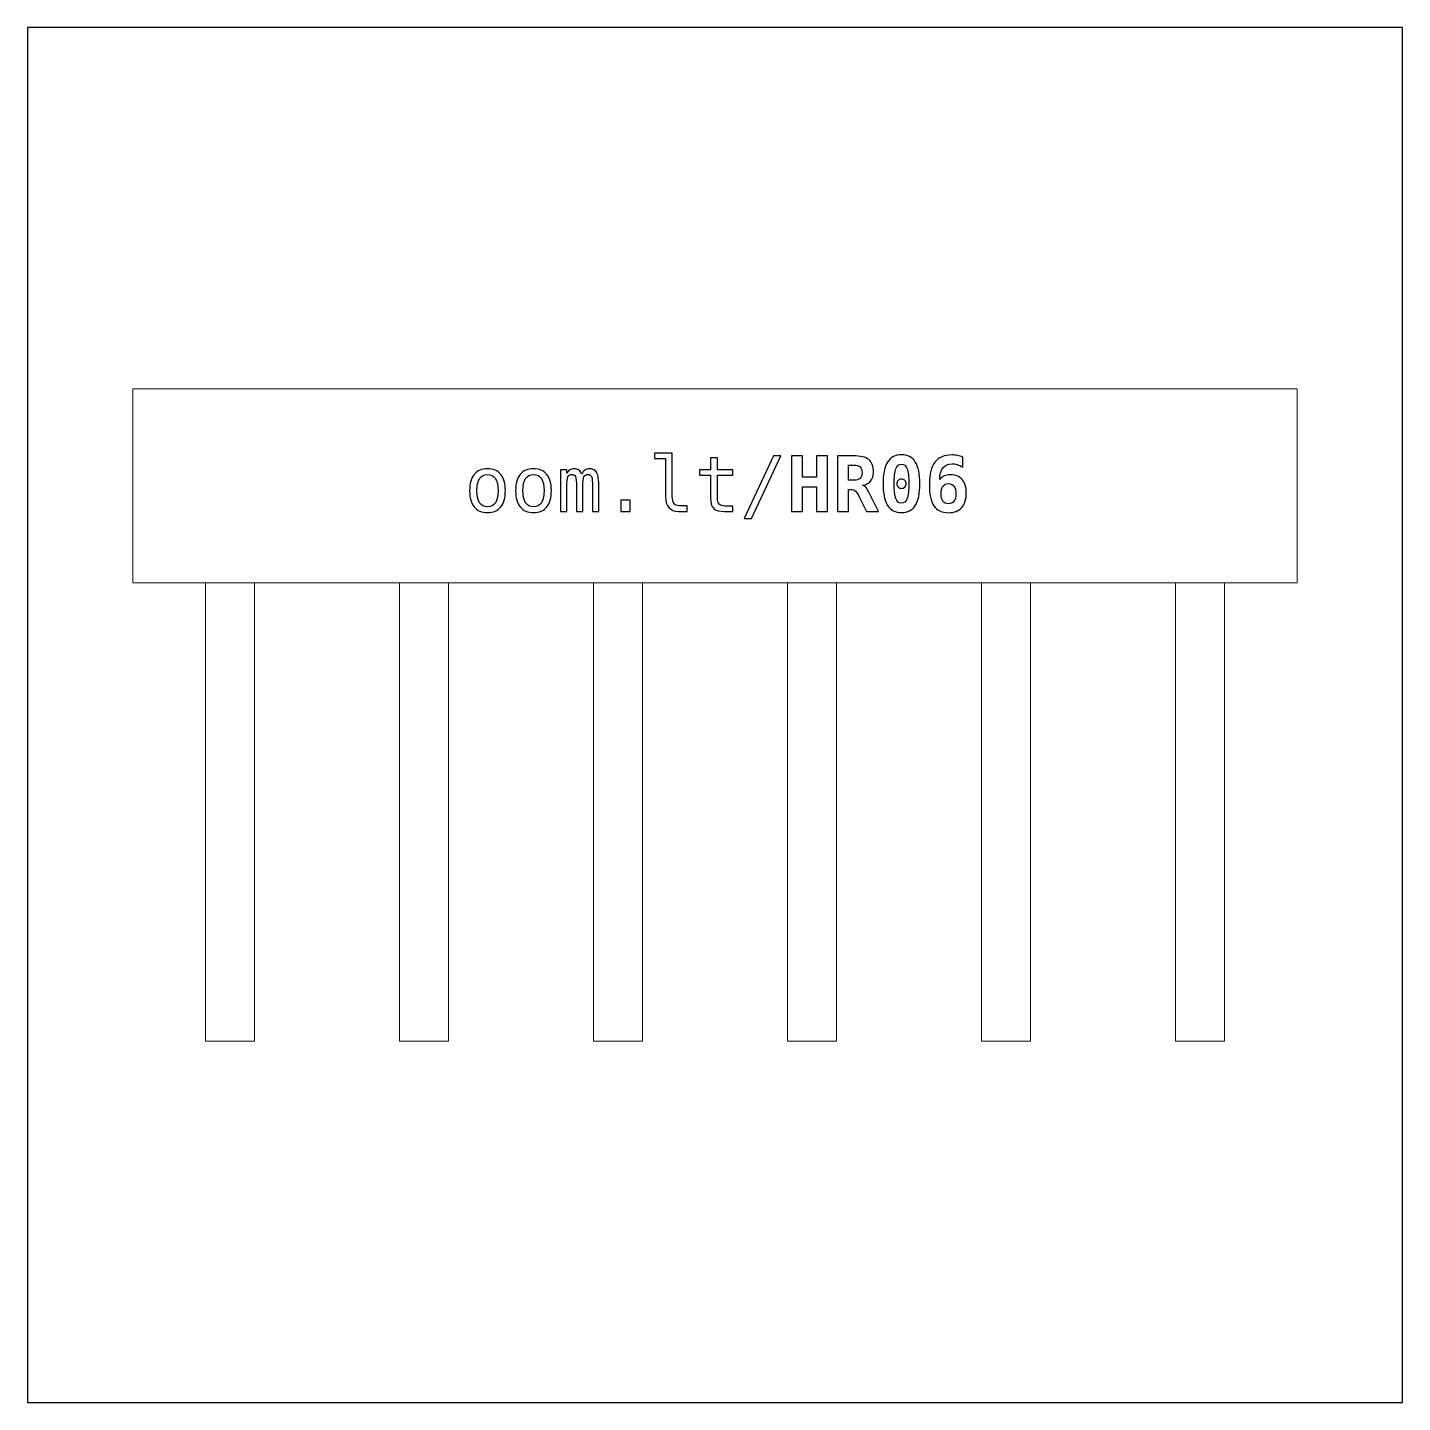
# Model space of a CAD drawing. Header units: centimetres. Extents: x -11.4 to -9.6, y -15.75 to -13.95.
import ezdxf

# ---------------------------------------------------------------- set-up
doc = ezdxf.new("R2010")
doc.units = ezdxf.units.CM
doc.header["$MEASUREMENT"] = 0
doc.layers.add('Layer 1', color=7, linetype='Continuous')

msp = doc.modelspace()

# ---------------------------------------------------------------- linework, layer by layer
at = {"layer": 'Layer 1', "color": 7}
msp.add_lwpolyline([(-11.4, -15.75), (-9.6, -15.75), (-9.6, -13.95), (-11.4, -13.95), (-11.4, -15.75)], close=True, dxfattribs=at)
at = {"layer": 'Layer 1', "color": 7, "lineweight": 20}
for points in [[(-11.262, -14.677), (-9.738, -14.677), (-9.738, -14.423), (-11.262, -14.423), (-11.262, -14.677)], [(-11.167, -15.277), (-11.103, -15.277), (-11.103, -14.677), (-11.167, -14.677), (-11.167, -15.277)], [(-10.913, -15.277), (-10.849, -15.277), (-10.849, -14.677), (-10.913, -14.677), (-10.913, -15.277)], [(-10.659, -15.277), (-10.595, -15.277), (-10.595, -14.677), (-10.659, -14.677), (-10.659, -15.277)], [(-10.405, -15.277), (-10.341, -15.277), (-10.341, -14.677), (-10.405, -14.677), (-10.405, -15.277)], [(-10.151, -15.277), (-10.087, -15.277), (-10.087, -14.677), (-10.151, -14.677), (-10.151, -15.277)], [(-9.897, -15.277), (-9.833, -15.277), (-9.833, -14.677), (-9.897, -14.677), (-9.897, -15.277)]]:
    msp.add_lwpolyline(points, close=True, dxfattribs=at)
at = {"layer": 'Layer 1', "color": 250}
for points, knots in [([(-10.55587, -14.5638), (-10.55587, -14.56784), (-10.55513, -14.57087), (-10.55365, -14.57292), (-10.55365, -14.57292), (-10.55217, -14.57497), (-10.54998, -14.576), (-10.54708, -14.576), (-10.54708, -14.576), (-10.54708, -14.576), (-10.53658, -14.576), (-10.53658, -14.576), (-10.53658, -14.576), (-10.53658, -14.576), (-10.53658, -14.58362), (-10.53658, -14.58362), (-10.53658, -14.58362), (-10.53658, -14.58362), (-10.54795, -14.58362), (-10.54795, -14.58362), (-10.54795, -14.58362), (-10.55333, -14.58362), (-10.55748, -14.58189), (-10.56043, -14.57844), (-10.56043, -14.57844), (-10.56338, -14.57499), (-10.56485, -14.5701), (-10.56485, -14.5638), (-10.56485, -14.5638), (-10.56485, -14.5638), (-10.56485, -14.51413), (-10.56485, -14.51413), (-10.56485, -14.51413), (-10.56485, -14.51413), (-10.57925, -14.51413), (-10.57925, -14.51413), (-10.57925, -14.51413), (-10.57925, -14.51413), (-10.57925, -14.5071), (-10.57925, -14.5071), (-10.57925, -14.5071), (-10.57925, -14.5071), (-10.55587, -14.5071), (-10.55587, -14.5071), (-10.55587, -14.5071), (-10.55587, -14.5071), (-10.55587, -14.5638), (-10.55587, -14.5638)], [0, 0, 0, 0, 0.0833333, 0.0833333, 0.0833333, 0.0833333, 0.1666667, 0.1666667, 0.1666667, 0.1666667, 0.25, 0.25, 0.25, 0.25, 0.3333333, 0.3333333, 0.3333333, 0.3333333, 0.4166667, 0.4166667, 0.4166667, 0.4166667, 0.5, 0.5, 0.5, 0.5, 0.5833333, 0.5833333, 0.5833333, 0.5833333, 0.6666667, 0.6666667, 0.6666667, 0.6666667, 0.75, 0.75, 0.75, 0.75, 0.8333333, 0.8333333, 0.8333333, 0.8333333, 0.9166667, 0.9166667, 0.9166667, 0.9166667, 1, 1, 1, 1]), ([(-10.49687, -14.5134), (-10.49687, -14.5134), (-10.49687, -14.52893), (-10.49687, -14.52893), (-10.49687, -14.52893), (-10.49687, -14.52893), (-10.47645, -14.52893), (-10.47645, -14.52893), (-10.47645, -14.52893), (-10.47645, -14.52893), (-10.47645, -14.53592), (-10.47645, -14.53592), (-10.47645, -14.53592), (-10.47645, -14.53592), (-10.49687, -14.53592), (-10.49687, -14.53592), (-10.49687, -14.53592), (-10.49687, -14.53592), (-10.49687, -14.5656), (-10.49687, -14.5656), (-10.49687, -14.5656), (-10.49687, -14.56964), (-10.49611, -14.57245), (-10.49457, -14.57404), (-10.49457, -14.57404), (-10.49304, -14.57564), (-10.49037, -14.57644), (-10.48657, -14.57644), (-10.48657, -14.57644), (-10.48657, -14.57644), (-10.47645, -14.57644), (-10.47645, -14.57644), (-10.47645, -14.57644), (-10.47645, -14.57644), (-10.47645, -14.58362), (-10.47645, -14.58362), (-10.47645, -14.58362), (-10.47645, -14.58362), (-10.48744, -14.58362), (-10.48744, -14.58362), (-10.48744, -14.58362), (-10.49419, -14.58362), (-10.49894, -14.58227), (-10.50171, -14.57957), (-10.50171, -14.57957), (-10.50447, -14.57687), (-10.50586, -14.5722), (-10.50586, -14.5656), (-10.50586, -14.5656), (-10.50586, -14.5656), (-10.50586, -14.53592), (-10.50586, -14.53592), (-10.50586, -14.53592), (-10.50586, -14.53592), (-10.52046, -14.53592), (-10.52046, -14.53592), (-10.52046, -14.53592), (-10.52046, -14.53592), (-10.52046, -14.52893), (-10.52046, -14.52893), (-10.52046, -14.52893), (-10.52046, -14.52893), (-10.50586, -14.52893), (-10.50586, -14.52893), (-10.50586, -14.52893), (-10.50586, -14.52893), (-10.50586, -14.5134), (-10.50586, -14.5134), (-10.50586, -14.5134), (-10.50586, -14.5134), (-10.49687, -14.5134), (-10.49687, -14.5134)], [0, 0, 0, 0, 0.0555556, 0.0555556, 0.0555556, 0.0555556, 0.1111111, 0.1111111, 0.1111111, 0.1111111, 0.1666667, 0.1666667, 0.1666667, 0.1666667, 0.2222222, 0.2222222, 0.2222222, 0.2222222, 0.2777778, 0.2777778, 0.2777778, 0.2777778, 0.3333333, 0.3333333, 0.3333333, 0.3333333, 0.3888889, 0.3888889, 0.3888889, 0.3888889, 0.4444444, 0.4444444, 0.4444444, 0.4444444, 0.5, 0.5, 0.5, 0.5, 0.5555556, 0.5555556, 0.5555556, 0.5555556, 0.6111111, 0.6111111, 0.6111111, 0.6111111, 0.6666667, 0.6666667, 0.6666667, 0.6666667, 0.7222222, 0.7222222, 0.7222222, 0.7222222, 0.7777778, 0.7777778, 0.7777778, 0.7777778, 0.8333333, 0.8333333, 0.8333333, 0.8333333, 0.8888889, 0.8888889, 0.8888889, 0.8888889, 0.9444444, 0.9444444, 0.9444444, 0.9444444, 1, 1, 1, 1]), ([(-10.42323, -14.51071), (-10.42323, -14.51071), (-10.41394, -14.51071), (-10.41394, -14.51071), (-10.41394, -14.51071), (-10.41394, -14.51071), (-10.45233, -14.5929), (-10.45233, -14.5929), (-10.45233, -14.5929), (-10.45233, -14.5929), (-10.46167, -14.5929), (-10.46167, -14.5929), (-10.46167, -14.5929), (-10.46167, -14.5929), (-10.42323, -14.51071), (-10.42323, -14.51071)], [0, 0, 0, 0, 0.25, 0.25, 0.25, 0.25, 0.5, 0.5, 0.5, 0.5, 0.75, 0.75, 0.75, 0.75, 1, 1, 1, 1]), ([(-10.39976, -14.51071), (-10.39976, -14.51071), (-10.38535, -14.51071), (-10.38535, -14.51071), (-10.38535, -14.51071), (-10.38535, -14.51071), (-10.38535, -14.5385), (-10.38535, -14.5385), (-10.38535, -14.5385), (-10.38535, -14.5385), (-10.36732, -14.5385), (-10.36732, -14.5385), (-10.36732, -14.5385), (-10.36732, -14.5385), (-10.36732, -14.51071), (-10.36732, -14.51071), (-10.36732, -14.51071), (-10.36732, -14.51071), (-10.35292, -14.51071), (-10.35292, -14.51071), (-10.35292, -14.51071), (-10.35292, -14.51071), (-10.35292, -14.58362), (-10.35292, -14.58362), (-10.35292, -14.58362), (-10.35292, -14.58362), (-10.36732, -14.58362), (-10.36732, -14.58362), (-10.36732, -14.58362), (-10.36732, -14.58362), (-10.36732, -14.5512), (-10.36732, -14.5512), (-10.36732, -14.5512), (-10.36732, -14.5512), (-10.38535, -14.5512), (-10.38535, -14.5512), (-10.38535, -14.5512), (-10.38535, -14.5512), (-10.38535, -14.58362), (-10.38535, -14.58362), (-10.38535, -14.58362), (-10.38535, -14.58362), (-10.39976, -14.58362), (-10.39976, -14.58362), (-10.39976, -14.58362), (-10.39976, -14.58362), (-10.39976, -14.51071), (-10.39976, -14.51071)], [0, 0, 0, 0, 0.0833333, 0.0833333, 0.0833333, 0.0833333, 0.1666667, 0.1666667, 0.1666667, 0.1666667, 0.25, 0.25, 0.25, 0.25, 0.3333333, 0.3333333, 0.3333333, 0.3333333, 0.4166667, 0.4166667, 0.4166667, 0.4166667, 0.5, 0.5, 0.5, 0.5, 0.5833333, 0.5833333, 0.5833333, 0.5833333, 0.6666667, 0.6666667, 0.6666667, 0.6666667, 0.75, 0.75, 0.75, 0.75, 0.8333333, 0.8333333, 0.8333333, 0.8333333, 0.9166667, 0.9166667, 0.9166667, 0.9166667, 1, 1, 1, 1]), ([(-10.30683, -14.5492), (-10.30539, -14.54948), (-10.30414, -14.55017), (-10.30309, -14.55123), (-10.30309, -14.55123), (-10.30203, -14.55228), (-10.30074, -14.55435), (-10.29921, -14.5574), (-10.29921, -14.5574), (-10.29921, -14.5574), (-10.28601, -14.58362), (-10.28601, -14.58362), (-10.28601, -14.58362), (-10.28601, -14.58362), (-10.30184, -14.58362), (-10.30184, -14.58362), (-10.30184, -14.58362), (-10.30184, -14.58362), (-10.31063, -14.56522), (-10.31063, -14.56522), (-10.31063, -14.56522), (-10.31089, -14.5647), (-10.31124, -14.56398), (-10.31166, -14.56307), (-10.31166, -14.56307), (-10.31423, -14.55757), (-10.31726, -14.55482), (-10.32074, -14.55482), (-10.32074, -14.55482), (-10.32074, -14.55482), (-10.32533, -14.55482), (-10.32533, -14.55482), (-10.32533, -14.55482), (-10.32533, -14.55482), (-10.32533, -14.58362), (-10.32533, -14.58362), (-10.32533, -14.58362), (-10.32533, -14.58362), (-10.33973, -14.58362), (-10.33973, -14.58362), (-10.33973, -14.58362), (-10.33973, -14.58362), (-10.33973, -14.51071), (-10.33973, -14.51071), (-10.33973, -14.51071), (-10.33973, -14.51071), (-10.31893, -14.51071), (-10.31893, -14.51071), (-10.31893, -14.51071), (-10.30956, -14.51071), (-10.30283, -14.51238), (-10.29874, -14.5157), (-10.29874, -14.5157), (-10.29466, -14.51901), (-10.29261, -14.52441), (-10.29261, -14.53191), (-10.29261, -14.53191), (-10.29261, -14.53692), (-10.29382, -14.54092), (-10.29628, -14.54388), (-10.29628, -14.54388), (-10.29871, -14.54683), (-10.30223, -14.54862), (-10.30683, -14.5492)], [0, 0, 0, 0, 0.0625, 0.0625, 0.0625, 0.0625, 0.125, 0.125, 0.125, 0.125, 0.1875, 0.1875, 0.1875, 0.1875, 0.25, 0.25, 0.25, 0.25, 0.3125, 0.3125, 0.3125, 0.3125, 0.375, 0.375, 0.375, 0.375, 0.4375, 0.4375, 0.4375, 0.4375, 0.5, 0.5, 0.5, 0.5, 0.5625, 0.5625, 0.5625, 0.5625, 0.625, 0.625, 0.625, 0.625, 0.6875, 0.6875, 0.6875, 0.6875, 0.75, 0.75, 0.75, 0.75, 0.8125, 0.8125, 0.8125, 0.8125, 0.875, 0.875, 0.875, 0.875, 0.9375, 0.9375, 0.9375, 0.9375, 1, 1, 1, 1]), ([(-10.32533, -14.52283), (-10.32533, -14.52283), (-10.32533, -14.5427), (-10.32533, -14.5427), (-10.32533, -14.5427), (-10.32533, -14.5427), (-10.31854, -14.5427), (-10.31854, -14.5427), (-10.31854, -14.5427), (-10.31461, -14.5427), (-10.31178, -14.54193), (-10.31008, -14.54038), (-10.31008, -14.54038), (-10.30836, -14.53883), (-10.30751, -14.53628), (-10.30751, -14.53275), (-10.30751, -14.53275), (-10.30751, -14.5292), (-10.30836, -14.52665), (-10.31004, -14.52513), (-10.31004, -14.52513), (-10.31174, -14.5236), (-10.31458, -14.52283), (-10.31854, -14.52283), (-10.31854, -14.52283), (-10.31854, -14.52283), (-10.32533, -14.52283), (-10.32533, -14.52283)], [0, 0, 0, 0, 0.1428571, 0.1428571, 0.1428571, 0.1428571, 0.2857143, 0.2857143, 0.2857143, 0.2857143, 0.4285714, 0.4285714, 0.4285714, 0.4285714, 0.5714286, 0.5714286, 0.5714286, 0.5714286, 0.7142857, 0.7142857, 0.7142857, 0.7142857, 0.8571429, 0.8571429, 0.8571429, 0.8571429, 1, 1, 1, 1]), ([(-10.28002, -14.54723), (-10.28002, -14.53462), (-10.27802, -14.52515), (-10.27402, -14.51885), (-10.27402, -14.51885), (-10.27, -14.51255), (-10.26398, -14.5094), (-10.25593, -14.5094), (-10.25593, -14.5094), (-10.24787, -14.5094), (-10.24183, -14.51253), (-10.23782, -14.51881), (-10.23782, -14.51881), (-10.23381, -14.5251), (-10.23181, -14.53458), (-10.23181, -14.54723), (-10.23181, -14.54723), (-10.23181, -14.55987), (-10.23381, -14.56934), (-10.23782, -14.57562), (-10.23782, -14.57562), (-10.24183, -14.5819), (-10.24787, -14.58504), (-10.25593, -14.58504), (-10.25593, -14.58504), (-10.26398, -14.58504), (-10.27, -14.58189), (-10.27402, -14.57559), (-10.27402, -14.57559), (-10.27802, -14.56929), (-10.28002, -14.55983), (-10.28002, -14.54723)], [0, 0, 0, 0, 0.125, 0.125, 0.125, 0.125, 0.25, 0.25, 0.25, 0.25, 0.375, 0.375, 0.375, 0.375, 0.5, 0.5, 0.5, 0.5, 0.625, 0.625, 0.625, 0.625, 0.75, 0.75, 0.75, 0.75, 0.875, 0.875, 0.875, 0.875, 1, 1, 1, 1]), ([(-10.25593, -14.5216), (-10.25927, -14.5216), (-10.26168, -14.52363), (-10.26322, -14.5277), (-10.26322, -14.5277), (-10.26475, -14.53178), (-10.26552, -14.53828), (-10.26552, -14.54723), (-10.26552, -14.54723), (-10.26552, -14.55617), (-10.26475, -14.56265), (-10.26322, -14.56673), (-10.26322, -14.56673), (-10.26168, -14.5708), (-10.25927, -14.57284), (-10.25593, -14.57284), (-10.25593, -14.57284), (-10.25258, -14.57284), (-10.25015, -14.5708), (-10.24862, -14.56673), (-10.24862, -14.56673), (-10.24708, -14.56265), (-10.24632, -14.55617), (-10.24632, -14.54723), (-10.24632, -14.54723), (-10.24632, -14.53828), (-10.24708, -14.53178), (-10.24862, -14.5277), (-10.24862, -14.5277), (-10.25015, -14.52363), (-10.25258, -14.5216), (-10.25593, -14.5216)], [0, 0, 0, 0, 0.125, 0.125, 0.125, 0.125, 0.25, 0.25, 0.25, 0.25, 0.375, 0.375, 0.375, 0.375, 0.5, 0.5, 0.5, 0.5, 0.625, 0.625, 0.625, 0.625, 0.75, 0.75, 0.75, 0.75, 0.875, 0.875, 0.875, 0.875, 1, 1, 1, 1]), ([(-10.17552, -14.51243), (-10.17552, -14.51243), (-10.17552, -14.52551), (-10.17552, -14.52551), (-10.17552, -14.52551), (-10.17809, -14.52405), (-10.18056, -14.52295), (-10.18292, -14.52221), (-10.18292, -14.52221), (-10.18527, -14.52148), (-10.18754, -14.52111), (-10.18972, -14.52111), (-10.18972, -14.52111), (-10.19492, -14.52111), (-10.19889, -14.52286), (-10.20161, -14.52636), (-10.20161, -14.52636), (-10.20432, -14.52986), (-10.20574, -14.53503), (-10.20587, -14.54187), (-10.20587, -14.54187), (-10.20434, -14.53975), (-10.20239, -14.53817), (-10.20002, -14.5371), (-10.20002, -14.5371), (-10.19764, -14.53605), (-10.19484, -14.53552), (-10.19162, -14.53552), (-10.19162, -14.53552), (-10.18504, -14.53552), (-10.17997, -14.5376), (-10.17639, -14.54175), (-10.17639, -14.54175), (-10.1728, -14.5459), (-10.17102, -14.55178), (-10.17102, -14.5594), (-10.17102, -14.5594), (-10.17102, -14.56757), (-10.17304, -14.5739), (-10.17706, -14.5784), (-10.17706, -14.5784), (-10.18107, -14.58289), (-10.18672, -14.58514), (-10.19402, -14.58514), (-10.19402, -14.58514), (-10.20291, -14.58514), (-10.20936, -14.58215), (-10.21338, -14.5762), (-10.21338, -14.5762), (-10.21739, -14.57024), (-10.21941, -14.56062), (-10.21941, -14.54733), (-10.21941, -14.54733), (-10.21941, -14.53472), (-10.21696, -14.52525), (-10.21204, -14.51895), (-10.21204, -14.51895), (-10.20712, -14.51265), (-10.19976, -14.5095), (-10.18992, -14.5095), (-10.18992, -14.5095), (-10.18764, -14.5095), (-10.18529, -14.50975), (-10.18287, -14.51023), (-10.18287, -14.51023), (-10.18044, -14.51071), (-10.17799, -14.51145), (-10.17552, -14.51243)], [0, 0, 0, 0, 0.0588235, 0.0588235, 0.0588235, 0.0588235, 0.1176471, 0.1176471, 0.1176471, 0.1176471, 0.1764706, 0.1764706, 0.1764706, 0.1764706, 0.2352941, 0.2352941, 0.2352941, 0.2352941, 0.2941176, 0.2941176, 0.2941176, 0.2941176, 0.3529412, 0.3529412, 0.3529412, 0.3529412, 0.4117647, 0.4117647, 0.4117647, 0.4117647, 0.4705882, 0.4705882, 0.4705882, 0.4705882, 0.5294118, 0.5294118, 0.5294118, 0.5294118, 0.5882353, 0.5882353, 0.5882353, 0.5882353, 0.6470588, 0.6470588, 0.6470588, 0.6470588, 0.7058824, 0.7058824, 0.7058824, 0.7058824, 0.7647059, 0.7647059, 0.7647059, 0.7647059, 0.8235294, 0.8235294, 0.8235294, 0.8235294, 0.8823529, 0.8823529, 0.8823529, 0.8823529, 0.9411765, 0.9411765, 0.9411765, 0.9411765, 1, 1, 1, 1]), ([(-10.79782, -14.52761), (-10.79024, -14.52761), (-10.78444, -14.53006), (-10.78042, -14.53498), (-10.78042, -14.53498), (-10.7764, -14.5399), (-10.77439, -14.54702), (-10.77439, -14.55632), (-10.77439, -14.55632), (-10.77439, -14.56567), (-10.77639, -14.57279), (-10.78039, -14.57769), (-10.78039, -14.57769), (-10.78441, -14.58259), (-10.79021, -14.58504), (-10.79782, -14.58504), (-10.79782, -14.58504), (-10.80542, -14.58504), (-10.81121, -14.58259), (-10.81523, -14.57769), (-10.81523, -14.57769), (-10.81923, -14.57279), (-10.82123, -14.56567), (-10.82123, -14.55632), (-10.82123, -14.55632), (-10.82123, -14.54702), (-10.81923, -14.5399), (-10.81523, -14.53498), (-10.81523, -14.53498), (-10.81121, -14.53006), (-10.80542, -14.52761), (-10.79782, -14.52761)], [0, 0, 0, 0, 0.125, 0.125, 0.125, 0.125, 0.25, 0.25, 0.25, 0.25, 0.375, 0.375, 0.375, 0.375, 0.5, 0.5, 0.5, 0.5, 0.625, 0.625, 0.625, 0.625, 0.75, 0.75, 0.75, 0.75, 0.875, 0.875, 0.875, 0.875, 1, 1, 1, 1]), ([(-10.79782, -14.53523), (-10.80239, -14.53523), (-10.80584, -14.537), (-10.80819, -14.54055), (-10.80819, -14.54055), (-10.81054, -14.5441), (-10.81171, -14.54937), (-10.81171, -14.55632), (-10.81171, -14.55632), (-10.81171, -14.56325), (-10.81054, -14.5685), (-10.80819, -14.57207), (-10.80819, -14.57207), (-10.80584, -14.57564), (-10.80239, -14.57742), (-10.79782, -14.57742), (-10.79782, -14.57742), (-10.79324, -14.57742), (-10.78977, -14.57564), (-10.78742, -14.57207), (-10.78742, -14.57207), (-10.78507, -14.5685), (-10.78391, -14.56325), (-10.78391, -14.55632), (-10.78391, -14.55632), (-10.78391, -14.54937), (-10.78507, -14.5441), (-10.78742, -14.54055), (-10.78742, -14.54055), (-10.78977, -14.537), (-10.79324, -14.53523), (-10.79782, -14.53523)], [0, 0, 0, 0, 0.125, 0.125, 0.125, 0.125, 0.25, 0.25, 0.25, 0.25, 0.375, 0.375, 0.375, 0.375, 0.5, 0.5, 0.5, 0.5, 0.625, 0.625, 0.625, 0.625, 0.75, 0.75, 0.75, 0.75, 0.875, 0.875, 0.875, 0.875, 1, 1, 1, 1]), ([(-10.73761, -14.52761), (-10.73003, -14.52761), (-10.72423, -14.53006), (-10.72021, -14.53498), (-10.72021, -14.53498), (-10.71619, -14.5399), (-10.71418, -14.54702), (-10.71418, -14.55632), (-10.71418, -14.55632), (-10.71418, -14.56567), (-10.71618, -14.57279), (-10.72018, -14.57769), (-10.72018, -14.57769), (-10.7242, -14.58259), (-10.73, -14.58504), (-10.73761, -14.58504), (-10.73761, -14.58504), (-10.74521, -14.58504), (-10.751, -14.58259), (-10.75502, -14.57769), (-10.75502, -14.57769), (-10.75902, -14.57279), (-10.76102, -14.56567), (-10.76102, -14.55632), (-10.76102, -14.55632), (-10.76102, -14.54702), (-10.75902, -14.5399), (-10.75502, -14.53498), (-10.75502, -14.53498), (-10.751, -14.53006), (-10.74521, -14.52761), (-10.73761, -14.52761)], [0, 0, 0, 0, 0.125, 0.125, 0.125, 0.125, 0.25, 0.25, 0.25, 0.25, 0.375, 0.375, 0.375, 0.375, 0.5, 0.5, 0.5, 0.5, 0.625, 0.625, 0.625, 0.625, 0.75, 0.75, 0.75, 0.75, 0.875, 0.875, 0.875, 0.875, 1, 1, 1, 1]), ([(-10.73761, -14.53523), (-10.74218, -14.53523), (-10.74563, -14.537), (-10.74798, -14.54055), (-10.74798, -14.54055), (-10.75033, -14.5441), (-10.7515, -14.54937), (-10.7515, -14.55632), (-10.7515, -14.55632), (-10.7515, -14.56325), (-10.75033, -14.5685), (-10.74798, -14.57207), (-10.74798, -14.57207), (-10.74563, -14.57564), (-10.74218, -14.57742), (-10.73761, -14.57742), (-10.73761, -14.57742), (-10.73303, -14.57742), (-10.72956, -14.57564), (-10.72721, -14.57207), (-10.72721, -14.57207), (-10.72486, -14.5685), (-10.7237, -14.56325), (-10.7237, -14.55632), (-10.7237, -14.55632), (-10.7237, -14.54937), (-10.72486, -14.5441), (-10.72721, -14.54055), (-10.72721, -14.54055), (-10.72956, -14.537), (-10.73303, -14.53523), (-10.73761, -14.53523)], [0, 0, 0, 0, 0.125, 0.125, 0.125, 0.125, 0.25, 0.25, 0.25, 0.25, 0.375, 0.375, 0.375, 0.375, 0.5, 0.5, 0.5, 0.5, 0.625, 0.625, 0.625, 0.625, 0.75, 0.75, 0.75, 0.75, 0.875, 0.875, 0.875, 0.875, 1, 1, 1, 1]), ([(-10.67449, -14.5345), (-10.67339, -14.53215), (-10.67197, -14.53041), (-10.67025, -14.5293), (-10.67025, -14.5293), (-10.66855, -14.52818), (-10.66649, -14.52761), (-10.66409, -14.52761), (-10.66409, -14.52761), (-10.65969, -14.52761), (-10.65658, -14.52931), (-10.65478, -14.53271), (-10.65478, -14.53271), (-10.65297, -14.53612), (-10.65207, -14.54252), (-10.65207, -14.55193), (-10.65207, -14.55193), (-10.65207, -14.55193), (-10.65207, -14.58362), (-10.65207, -14.58362), (-10.65207, -14.58362), (-10.65207, -14.58362), (-10.66027, -14.58362), (-10.66027, -14.58362), (-10.66027, -14.58362), (-10.66027, -14.58362), (-10.66027, -14.55232), (-10.66027, -14.55232), (-10.66027, -14.55232), (-10.66027, -14.5446), (-10.6607, -14.53982), (-10.66157, -14.53793), (-10.66157, -14.53793), (-10.66242, -14.53607), (-10.664, -14.53513), (-10.66629, -14.53513), (-10.66629, -14.53513), (-10.66889, -14.53513), (-10.67067, -14.53613), (-10.67164, -14.53813), (-10.67164, -14.53813), (-10.67259, -14.54013), (-10.67307, -14.54487), (-10.67307, -14.55232), (-10.67307, -14.55232), (-10.67307, -14.55232), (-10.67307, -14.58362), (-10.67307, -14.58362), (-10.67307, -14.58362), (-10.67307, -14.58362), (-10.68127, -14.58362), (-10.68127, -14.58362), (-10.68127, -14.58362), (-10.68127, -14.58362), (-10.68127, -14.55232), (-10.68127, -14.55232), (-10.68127, -14.55232), (-10.68127, -14.5445), (-10.68174, -14.53968), (-10.68267, -14.53787), (-10.68267, -14.53787), (-10.68359, -14.53605), (-10.68525, -14.53513), (-10.68767, -14.53513), (-10.68767, -14.53513), (-10.69005, -14.53513), (-10.69171, -14.53613), (-10.69262, -14.53813), (-10.69262, -14.53813), (-10.69356, -14.54013), (-10.69402, -14.54487), (-10.69402, -14.55232), (-10.69402, -14.55232), (-10.69402, -14.55232), (-10.69402, -14.58362), (-10.69402, -14.58362), (-10.69402, -14.58362), (-10.69402, -14.58362), (-10.70217, -14.58362), (-10.70217, -14.58362), (-10.70217, -14.58362), (-10.70217, -14.58362), (-10.70217, -14.52893), (-10.70217, -14.52893), (-10.70217, -14.52893), (-10.70217, -14.52893), (-10.69402, -14.52893), (-10.69402, -14.52893), (-10.69402, -14.52893), (-10.69402, -14.52893), (-10.69402, -14.53361), (-10.69402, -14.53361), (-10.69402, -14.53361), (-10.69296, -14.53166), (-10.69161, -14.53018), (-10.68999, -14.52915), (-10.68999, -14.52915), (-10.68839, -14.52813), (-10.68655, -14.52761), (-10.6845, -14.52761), (-10.6845, -14.52761), (-10.68202, -14.52761), (-10.67997, -14.52818), (-10.67832, -14.52931), (-10.67832, -14.52931), (-10.67667, -14.53046), (-10.6754, -14.53218), (-10.67449, -14.5345)], [0, 0, 0, 0, 0.037037, 0.037037, 0.037037, 0.037037, 0.0740741, 0.0740741, 0.0740741, 0.0740741, 0.1111111, 0.1111111, 0.1111111, 0.1111111, 0.1481481, 0.1481481, 0.1481481, 0.1481481, 0.1851852, 0.1851852, 0.1851852, 0.1851852, 0.2222222, 0.2222222, 0.2222222, 0.2222222, 0.2592593, 0.2592593, 0.2592593, 0.2592593, 0.2962963, 0.2962963, 0.2962963, 0.2962963, 0.3333333, 0.3333333, 0.3333333, 0.3333333, 0.3703704, 0.3703704, 0.3703704, 0.3703704, 0.4074074, 0.4074074, 0.4074074, 0.4074074, 0.4444444, 0.4444444, 0.4444444, 0.4444444, 0.4814815, 0.4814815, 0.4814815, 0.4814815, 0.5185185, 0.5185185, 0.5185185, 0.5185185, 0.5555556, 0.5555556, 0.5555556, 0.5555556, 0.5925926, 0.5925926, 0.5925926, 0.5925926, 0.6296296, 0.6296296, 0.6296296, 0.6296296, 0.6666667, 0.6666667, 0.6666667, 0.6666667, 0.7037037, 0.7037037, 0.7037037, 0.7037037, 0.7407407, 0.7407407, 0.7407407, 0.7407407, 0.7777778, 0.7777778, 0.7777778, 0.7777778, 0.8148148, 0.8148148, 0.8148148, 0.8148148, 0.8518519, 0.8518519, 0.8518519, 0.8518519, 0.8888889, 0.8888889, 0.8888889, 0.8888889, 0.9259259, 0.9259259, 0.9259259, 0.9259259, 0.962963, 0.962963, 0.962963, 0.962963, 1, 1, 1, 1]), ([(-10.262, -14.54723), (-10.262, -14.54552), (-10.26142, -14.54407), (-10.26023, -14.5429), (-10.26023, -14.5429), (-10.25907, -14.54172), (-10.25763, -14.54113), (-10.25593, -14.54113), (-10.25593, -14.54113), (-10.25422, -14.54113), (-10.25277, -14.54172), (-10.2516, -14.5429), (-10.2516, -14.5429), (-10.25042, -14.54407), (-10.24983, -14.54552), (-10.24983, -14.54723), (-10.24983, -14.54723), (-10.24983, -14.54893), (-10.25042, -14.55037), (-10.2516, -14.55153), (-10.2516, -14.55153), (-10.25277, -14.55272), (-10.25422, -14.5533), (-10.25593, -14.5533), (-10.25593, -14.5533), (-10.25763, -14.5533), (-10.25907, -14.55272), (-10.26023, -14.55157), (-10.26023, -14.55157), (-10.26142, -14.55042), (-10.262, -14.54897), (-10.262, -14.54723)], [0, 0, 0, 0, 0.125, 0.125, 0.125, 0.125, 0.25, 0.25, 0.25, 0.25, 0.375, 0.375, 0.375, 0.375, 0.5, 0.5, 0.5, 0.5, 0.625, 0.625, 0.625, 0.625, 0.75, 0.75, 0.75, 0.75, 0.875, 0.875, 0.875, 0.875, 1, 1, 1, 1]), ([(-10.19441, -14.54708), (-10.19752, -14.54708), (-10.19991, -14.54822), (-10.20156, -14.55048), (-10.20156, -14.55048), (-10.20321, -14.55275), (-10.20402, -14.55602), (-10.20402, -14.56032), (-10.20402, -14.56032), (-10.20402, -14.56458), (-10.20321, -14.56785), (-10.20156, -14.57012), (-10.20156, -14.57012), (-10.19991, -14.57239), (-10.19752, -14.57352), (-10.19441, -14.57352), (-10.19441, -14.57352), (-10.19127, -14.57352), (-10.18887, -14.57239), (-10.18721, -14.57012), (-10.18721, -14.57012), (-10.18552, -14.56785), (-10.18469, -14.56458), (-10.18469, -14.56032), (-10.18469, -14.56032), (-10.18469, -14.55605), (-10.18552, -14.55278), (-10.18721, -14.5505), (-10.18721, -14.5505), (-10.18887, -14.54822), (-10.19127, -14.54708), (-10.19441, -14.54708)], [0, 0, 0, 0, 0.125, 0.125, 0.125, 0.125, 0.25, 0.25, 0.25, 0.25, 0.375, 0.375, 0.375, 0.375, 0.5, 0.5, 0.5, 0.5, 0.625, 0.625, 0.625, 0.625, 0.75, 0.75, 0.75, 0.75, 0.875, 0.875, 0.875, 0.875, 1, 1, 1, 1]), ([(-10.62339, -14.56872), (-10.62339, -14.56872), (-10.61109, -14.56872), (-10.61109, -14.56872), (-10.61109, -14.56872), (-10.61109, -14.56872), (-10.61109, -14.58362), (-10.61109, -14.58362), (-10.61109, -14.58362), (-10.61109, -14.58362), (-10.62339, -14.58362), (-10.62339, -14.58362), (-10.62339, -14.58362), (-10.62339, -14.58362), (-10.62339, -14.56872), (-10.62339, -14.56872)], [0, 0, 0, 0, 0.25, 0.25, 0.25, 0.25, 0.5, 0.5, 0.5, 0.5, 0.75, 0.75, 0.75, 0.75, 1, 1, 1, 1])]:
    msp.add_open_spline(points, degree=3, knots=knots, dxfattribs=at)

doc.saveas('drawing.dxf')
